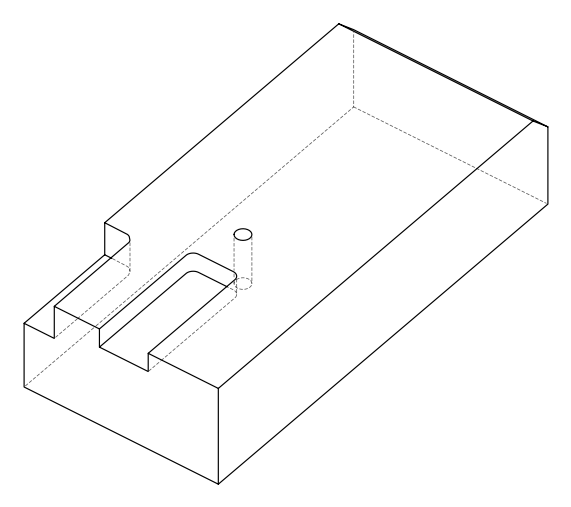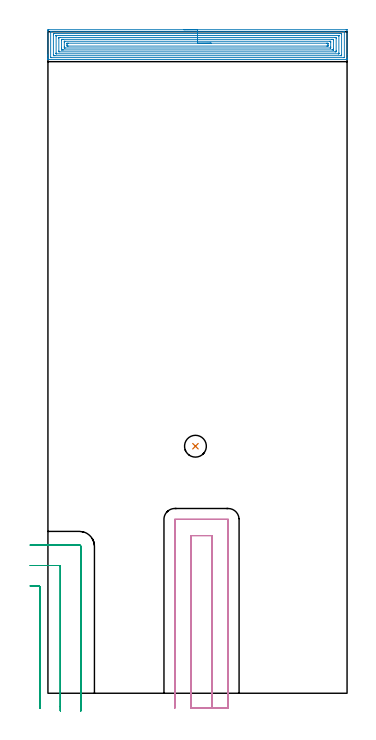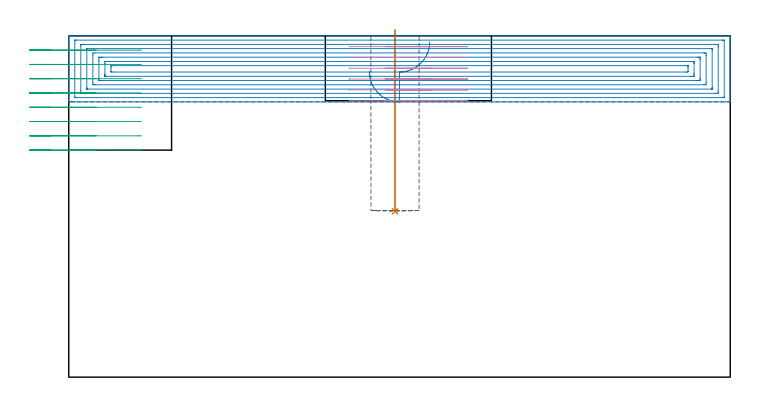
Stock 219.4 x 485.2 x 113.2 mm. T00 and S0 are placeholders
(PLAN: 4 operations, 3 tool changes, 29.3 min)
(1 INDEXABLE_INSERT_DRILL_BLIND_HOLE_FROM_SOLID | STEP1POCKET | NXT0302_003 | 0.24 min | 11632 mm3)
(2 AREA_MILL | FG_CHAMFER_SURFACE | UGT0205_001 | 14.41 min | 52608 mm3)
(3 MILL_CORNER_NOTCH_RECTANGULAR | CORNER_NOTCH_RECTANGULAR | UGT0201_094 | Follow Part, ap 5, ae 75% | 6.82 min | 152443 mm3)
(4 MILL_SLOT | SLOT_PARTIAL_RECTANGULAR | UGT0201_134 | Follow Part, ap 3.975, ae 75% | 7.83 min | 159951 mm3)
(TOOL NXT0302_003 | Index. Insert Drill 16mm [880-D1600L20-05] | D16 PA176 FL80 Z2)
(TOOL UGT0205_001 | Chamfer Mill 20 x 3 x 45 deg. | D20 FL50 Z2)
(TOOL UGT0201_094 | End mill 20 mm | D20 FL38 Z4)
(TOOL UGT0201_134 | Carbide End Mill 15.9 | D15.9 FL30 Z4)
(OP 1 INDEXABLE_INSERT_DRILL_BLIND_HOLE_FROM_SOLID)
G17 G21 G94 G90
T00 M6
G54
G17 G0 G90 X108.2 Y181.2 S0 M3
G43 Z123.2 H1
G94 G81 G98 Z55. F250. R115.2
G80
M5
M2
(OP 2 AREA_MILL)
G17 G21 G94 G90
T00 M6
G54
G17 G0 G90 X99.7 Y486.7 S1061 M3
G43 Z123.2 H0
Z101.3
G94 G1 X99.738 Z100.428 F250.
X99.852 Z99.564
X100.041 Z98.712
X100.303 Z97.88
X100.637 Z97.074
X101.04 Z96.3
X101.509 Z95.564
X102.04 Z94.872
X102.629 Z94.229
X103.272 Z93.64
X103.964 Z93.108
X104.7 Z92.64
X105.474 Z92.237
X106.28 Z91.903
X107.112 Z91.641
X107.964 Z91.452
X108.828 Z91.338
X109.7 Z91.3
X218.772
X219.255 Y486.695 Z91.303
X219.39 Y486.692 Z91.306
X219.4 Y486.553 Z91.445
Y468.461 Z109.535
Y466.087 Z111.908
Y465.377 Z112.622
Y465.13 Z112.869
X219.397 Y464.963 Z113.03
X219.39 Y464.802 Z113.189
X219.219 Y464.8 Z113.2
X0.18
X0.01 Y464.802 Z113.189
X0. Y464.965 Z113.028
Y465.13 Z112.869
Y465.377 Z112.622
Y466.087 Z111.908
Y467.321 Z110.676
Y467.844 Z110.15
Y468.461 Z109.535
Y486.029 Z91.968
X0.003 Y486.291 Z91.707
X0.01 Y486.692 Z91.305
X0.215 Y486.696 Z91.302
X0.628 Y486.7 Z91.3
X109.7
Y485.286 Z92.714
X216.984 Y485.285 Z92.715
X217.115 Y485.284 Z92.716
X217.347 Y485.279 Z92.721
X217.391 Y485.273 Z92.727
X217.395 Y485.241 Z92.759
X217.398 Y485.207 Z92.793
X217.4 Y485.004 Z92.996
X217.399 Y466.421 Z111.579
X217.396 Y466.312 Z111.688
X217.39 Y466.241 Z111.759
X217.383 Y466.22 Z111.78
X217.366 Y466.219 Z111.781
X216.984 Y466.215 Z111.785
X216.855 Y466.214 Z111.786
X2.416 Y466.215 Z111.785
X2.285 Y466.216 Z111.784
X2.053 Y466.221 Z111.779
X2.009 Y466.227 Z111.773
X2.005 Y466.259 Z111.741
X2.002 Y466.293 Z111.707
X2. Y466.496 Z111.504
X2.001 Y485.079 Z92.921
X2.004 Y485.188 Z92.812
X2.01 Y485.259 Z92.741
X2.017 Y485.279 Z92.721
X2.034 Y485.281 Z92.719
X2.416 Y485.285 Z92.715
X2.545 Y485.286 Z92.714
X109.7
Y483.872 Z94.128
X214.302 Y483.871 Z94.129
X214.521 Y483.87 Z94.13
X215.196 Y483.864 Z94.136
X215.39 Y483.85 Z94.15
X215.396 Y483.656 Z94.344
X215.399 Y483.456 Z94.544
X215.4 Y468.523 Z109.477
X215.396 Y467.844 Z110.156
X215.393 Y467.65 Z110.35
X215.382 Y467.635 Z110.365
X215.36 Y467.632 Z110.368
X215.306 Y467.63 Z110.37
X215.196 Y467.629 Z110.371
X214.522 Y467.628 Z110.372
X5.098 Y467.629 Z110.371
X4.42 Y467.632 Z110.368
X4.204 Y467.635 Z110.365
X4.01 Y467.65 Z110.35
X4.005 Y467.844 Z110.156
X4.001 Y468.044 Z109.956
X4. Y482.977 Z95.023
X4.004 Y483.656 Z94.344
X4.007 Y483.85 Z94.15
X4.018 Y483.865 Z94.135
X4.04 Y483.868 Z94.132
X4.094 Y483.87 Z94.13
X4.204 Y483.871 Z94.129
X4.878 Y483.872 Z94.128
X109.7
Y482.457 Z95.543
X213.253
X213.331 Y482.456 Z95.544
X213.366 Y482.453 Z95.547
X213.383 Y482.451 Z95.549
X213.39 Y482.439 Z95.561
X213.393 Y482.334 Z95.666
X213.4 Y481.907 Z96.093
Y469.609 Z108.391
X213.397 Y469.166 Z108.834
X213.392 Y469.058 Z108.942
X213.39 Y469.05 Z108.95
X213.379 Y469.047 Z108.953
X213.341 Y469.044 Z108.956
X213.272 Y469.043 Z108.957
X213.082
X6.147
X6.069 Y469.044 Z108.956
X6.034 Y469.047 Z108.953
X6.017 Y469.049 Z108.951
X6.01 Y469.061 Z108.939
X6.007 Y469.166 Z108.834
X6. Y469.593 Z108.407
Y481.891 Z96.109
X6.003 Y482.334 Z95.666
X6.008 Y482.442 Z95.558
X6.01 Y482.45 Z95.55
X6.021 Y482.452 Z95.548
X6.059 Y482.456 Z95.545
X6.128 Y482.457 Z95.543
X6.318
X109.7
Y481.043 Z96.957
X210.726 Y481.042 Z96.958
X211.39 Y481.02 Z96.98
X211.399 Y480.359 Z97.641
X211.4 Y471.358 Z106.642
X211.397 Y470.699 Z107.301
X211.39 Y470.479 Z107.521
X210.748 Y470.458 Z107.542
X210.726 Y470.457 Z107.543
X8.674 Y470.458 Z107.542
X8.01 Y470.479 Z107.521
X8.001 Y471.141 Z106.859
X8. Y480.142 Z97.858
X8.003 Y480.801 Z97.199
X8.01 Y481.02 Z96.98
X8.652 Y481.042 Z96.958
X8.674 Y481.043 Z96.957
X109.7
Y479.629 Z98.371
X208.044
X208.567 Y479.628 Z98.372
X208.938 Y479.626 Z98.374
X209.309 Y479.622 Z98.378
X209.39 Y479.611 Z98.389
X209.394 Y479.536 Z98.464
X209.398 Y479.415 Z98.585
X209.399 Y479.264 Z98.736
X209.4 Y478.81 Z99.19
Y472.661 Z105.339
X209.398 Y472.236 Z105.764
X209.395 Y472.009 Z105.991
X209.39 Y471.897 Z106.103
X209.387 Y471.877 Z106.123
X209.362 Y471.875 Z106.125
X209.308 Y471.873 Z106.127
X208.938 Y471.872 Z106.128
X208.416 Y471.871 Z106.129
X11.356
X10.833 Y471.872 Z106.128
X10.462 Y471.874 Z106.126
X10.091 Y471.878 Z106.122
X10.01 Y471.889 Z106.111
X10.006 Y471.964 Z106.036
X10.002 Y472.085 Z105.915
X10. Y473.115 Z104.885
Y478.839 Z99.161
X10.002 Y479.264 Z98.736
X10.005 Y479.491 Z98.509
X10.01 Y479.603 Z98.397
X10.013 Y479.623 Z98.377
X10.038 Y479.625 Z98.375
X10.092 Y479.627 Z98.373
X10.462 Y479.628 Z98.372
X10.984 Y479.629 Z98.371
X109.7
Y478.215 Z99.785
X206.43 Y478.214 Z99.786
X207.15 Y478.211 Z99.789
X207.33 Y478.209 Z99.791
X207.391 Y478.204 Z99.796
X207.394 Y478.188 Z99.812
X207.398 Y478.141 Z99.859
X207.4 Y477.507 Z100.493
Y477.261 Z100.739
Y473.993 Z104.007
Y473.748 Z104.252
X207.396 Y473.502 Z104.498
X207.391 Y473.338 Z104.662
X207.388 Y473.291 Z104.709
X207.374 Y473.29 Z104.71
X207.33 Y473.288 Z104.712
X207.15 Y473.286 Z104.714
X206.976 Y473.285 Z104.715
X12.97
X12.25 Y473.288 Z104.712
X12.07 Y473.291 Z104.709
X12.009 Y473.296 Z104.704
X12.006 Y473.312 Z104.688
X12.002 Y473.359 Z104.641
X12. Y473.993 Z104.007
Y474.239 Z103.761
Y477.507 Z100.493
Y477.752 Z100.248
X12.004 Y477.998 Z100.002
X12.009 Y478.162 Z99.838
X12.012 Y478.209 Z99.791
X12.026 Y478.21 Z99.79
X12.07 Y478.212 Z99.788
X12.25 Y478.214 Z99.786
X12.424 Y478.215 Z99.785
X109.7
Y476.8 Z101.2
X204.468
X205.191 Y476.796 Z101.204
X205.362 Y476.793 Z101.207
X205.392 Y476.628 Z101.372
X205.397 Y476.593 Z101.407
X205.4 Y475.75 Z102.25
Y474.872 Z103.128
Y474.835 Z103.165
X205.397 Y474.797 Z103.203
X205.39 Y474.724 Z103.276
X205.377 Y474.706 Z103.294
X204.468 Y474.7 Z103.3
X14.932
X14.209 Y474.704 Z103.296
X14.038 Y474.707 Z103.293
X14.008 Y474.872 Z103.128
X14.003 Y474.906 Z103.094
X14. Y475.75 Z102.25
Y476.628 Z101.372
Y476.665 Z101.335
X14.003 Y476.703 Z101.297
X14.01 Y476.776 Z101.224
X14.023 Y476.794 Z101.206
X14.932 Y476.8 Z101.2
X109.7
X110.572 Z101.238
X111.437 Z101.351
X112.288 Z101.54
X113.12 Z101.803
X113.926 Z102.136
X114.7 Z102.539
X115.436 Z103.008
X116.128 Z103.539
X116.771 Z104.128
X117.36 Z104.772
X117.892 Z105.464
X118.36 Z106.2
X118.763 Z106.973
X119.097 Z107.779
X119.359 Z108.611
X119.548 Z109.463
X119.662 Z110.328
X119.7 Z111.2
G0 Z123.2
M5
M2
(OP 3 MILL_CORNER_NOTCH_RECTANGULAR)
G17 G21 G94 G90
T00 M6
G54
G17 G0 G90 X-5.9 Y-11.074 S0 M3
G43 Z123.2 H0
Z108.462
G94 G1 Y-8.074 F250.
Y77.705 F500.
G3 X-6.895 Y78.7 R1.
G1 X-10.
X-13. F250.
G0 Z123.2
X9.1 Y-13.
Z108.462
G1 Y-10.
Y92.705 F500.
G3 X8.105 Y93.7 R1.
G1 X-10.
X-13. F250.
G0 Z123.2
X24.1 Y-13.
Z108.462
G1 Y-10.
Y107.705 F500.
G3 X23.105 Y108.7 R1.
G1 X-10.
X-13. F250.
G0 Z123.2
X-5.9 Y-11.074
Z103.725
G1 Y-8.074
Y77.706 F500.
G3 X-6.894 Y78.7 R1.
G1 X-10.
X-13. F250.
G0 Z123.2
X9.1 Y-13.
Z103.725
G1 Y-10.
Y92.705 F500.
G3 X8.105 Y93.7 R1.
G1 X-10.
X-13. F250.
G0 Z123.2
X24.1 Y-13.
Z103.725
G1 Y-10.
Y107.705 F500.
G3 X23.105 Y108.7 R1.
G1 X-10.
X-13. F250.
G0 Z123.2
X-5.9 Y-11.074
Z98.987
G1 Y-8.074
Y77.705 F500.
G3 X-6.895 Y78.7 R1.
G1 X-10.
X-13. F250.
G0 Z123.2
X9.1 Y-13.
Z98.987
G1 Y-10.
Y92.705 F500.
G3 X8.105 Y93.7 R1.
G1 X-10.
X-13. F250.
G0 Z123.2
X24.1 Y-13.
Z98.987
G1 Y-10.
Y107.705 F500.
G3 X23.105 Y108.7 R1.
G1 X-10.
X-13. F250.
G0 Z123.2
X-5.9 Y-11.074
Z94.25
G1 Y-8.074
Y77.706 F500.
G3 X-6.894 Y78.7 R1.
G1 X-10.
X-13. F250.
G0 Z123.2
X9.1 Y-13.
Z94.25
G1 Y-10.
Y92.705 F500.
G3 X8.105 Y93.7 R1.
G1 X-10.
X-13. F250.
G0 Z123.2
X24.1 Y-13.
Z94.25
G1 Y-10.
Y107.705 F500.
G3 X23.105 Y108.7 R1.
G1 X-10.
X-13. F250.
G0 Z123.2
X-5.9 Y-11.074
Z89.512
G1 Y-8.074
Y77.706 F500.
G3 X-6.894 Y78.7 R1.
G1 X-10.
X-13. F250.
G0 Z123.2
X9.1 Y-13.
Z89.512
G1 Y-10.
Y92.705 F500.
G3 X8.105 Y93.7 R1.
G1 X-10.
X-13. F250.
G0 Z123.2
X24.1 Y-13.
Z89.512
G1 Y-10.
Y107.705 F500.
G3 X23.105 Y108.7 R1.
G1 X-10.
X-13. F250.
G0 Z123.2
X-5.9 Y-11.074
Z84.775
G1 Y-8.074
Y77.705 F500.
G3 X-6.895 Y78.7 R1.
G1 X-10.
X-13. F250.
G0 Z123.2
X9.1 Y-13.
Z84.775
G1 Y-10.
Y92.705 F500.
G3 X8.105 Y93.7 R1.
G1 X-10.
X-13. F250.
G0 Z123.2
X24.1 Y-13.
Z84.775
G1 Y-10.
Y107.705 F500.
G3 X23.105 Y108.7 R1.
G1 X-10.
X-13. F250.
G0 Z123.2
X-5.9 Y-11.074
Z80.037
G1 Y-8.074
Y77.705 F500.
G3 X-6.895 Y78.7 R1.
G1 X-10.
X-13. F250.
G0 Z123.2
X9.1 Y-13.
Z80.037
G1 Y-10.
Y92.705 F500.
G3 X8.105 Y93.7 R1.
G1 X-10.
X-13. F250.
G0 Z123.2
X24.1 Y-13.
Z80.037
G1 Y-10.
Y107.705 F500.
G3 X23.105 Y108.7 R1.
G1 X-10.
X-13. F250.
G0 Z123.2
X-5.9 Y-11.074
Z75.3
G1 Y-8.074
Y77.705 F500.
G3 X-6.895 Y78.7 R1.
G1 X-10.
X-13. F250.
G0 Z123.2
X9.1 Y-13.
Z75.3
G1 Y-10.
Y92.705 F500.
G3 X8.105 Y93.7 R1.
G1 X-10.
X-13. F250.
G0 Z123.2
X24.1 Y-13.
Z75.3
G1 Y-10.
Y107.705 F500.
G3 X23.105 Y108.7 R1.
G1 X-10.
X-13. F250.
G0 Z123.2
M5
M2
(OP 4 MILL_SLOT)
G17 G21 G94 G90
T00 M6
G54
G17 G0 G90 X120.325 Y-10.95 S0 M3
G43 Z123.2 H0
Z109.617
G94 G1 Y-7.95 F250.
Y115.625 F500.
X104.975
Y-7.95
Y-10.95 F250.
X132.25
Y-7.95
Y127.5 F500.
X132.252 Y127.53
X132.23 Y127.552
X132.2 Y127.55
X93.1
X93.07 Y127.552
X93.048 Y127.53
X93.05 Y127.5
Y-7.95
Y-10.95 F250.
G0 X120.325 Z106.033
G1 Y-7.95
Y115.625 F500.
X104.975
Y-7.95
Y-10.95 F250.
X132.25
Y-7.95
Y127.5 F500.
X132.252 Y127.53
X132.23 Y127.552
X132.2 Y127.55
X93.1
X93.07 Y127.552
X93.048 Y127.53
X93.05 Y127.5
Y-7.95
Y-10.95 F250.
G0 X120.325 Z102.45
G1 Y-7.95
Y115.625 F500.
X104.975
Y-7.95
Y-10.95 F250.
X132.25
Y-7.95
Y127.5 F500.
X132.252 Y127.53
X132.23 Y127.552
X132.2 Y127.55
X93.1
X93.07 Y127.552
X93.048 Y127.53
X93.05 Y127.5
Y-7.95
Y-10.95 F250.
G0 X120.325 Z98.867
G1 Y-7.95
Y115.625 F500.
X104.975
Y-7.95
Y-10.95 F250.
X132.25
Y-7.95
Y127.5 F500.
X132.252 Y127.53
X132.23 Y127.552
X132.2 Y127.55
X93.1
X93.07 Y127.552
X93.048 Y127.53
X93.05 Y127.5
Y-7.95
Y-10.95 F250.
G0 X120.325 Z95.283
G1 Y-7.95
Y115.625 F500.
X104.975
Y-7.95
Y-10.95 F250.
X132.25
Y-7.95
Y127.5 F500.
X132.252 Y127.53
X132.23 Y127.552
X132.2 Y127.55
X93.1
X93.07 Y127.552
X93.048 Y127.53
X93.05 Y127.5
Y-7.95
Y-10.95 F250.
G0 X120.325 Z91.7
G1 Y-7.95
Y115.625 F500.
X104.975
Y-7.95
Y-10.95 F250.
X132.25
Y-7.95
Y127.5 F500.
X132.252 Y127.53
X132.23 Y127.552
X132.2 Y127.55
X93.1
X93.07 Y127.552
X93.048 Y127.53
X93.05 Y127.5
Y-7.95
Y-10.95 F250.
G0 Z123.2
M5
M2
